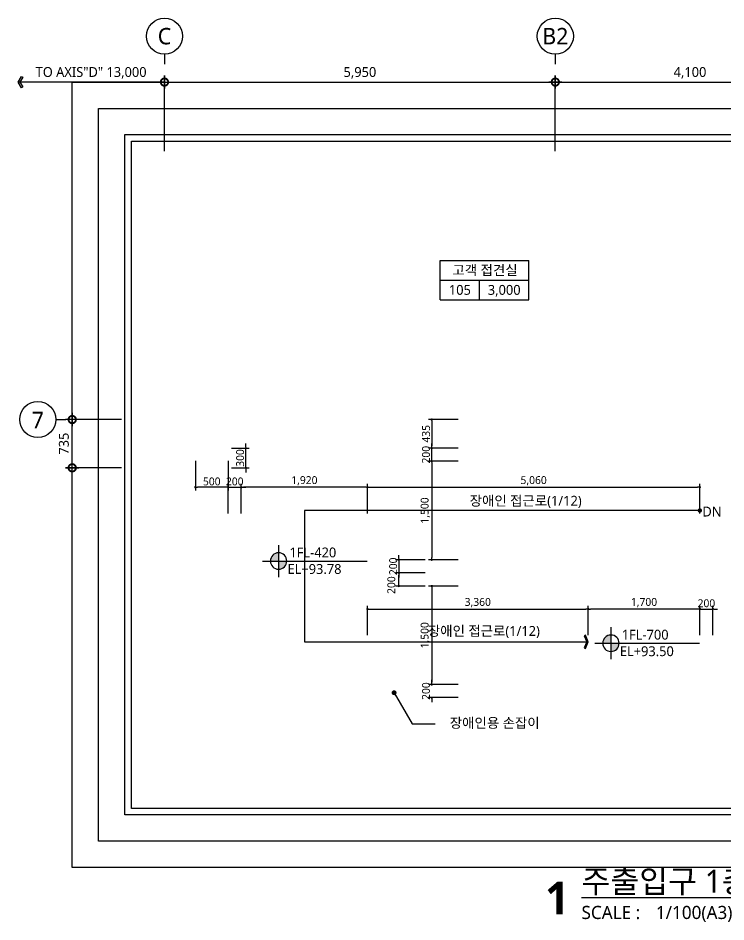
# Model space of a CAD drawing. Header units: millimetres. Extents: x 2421 to 40495, y 1221 to 28484.
# Drawn here: x 2421 to 13196, y 1221 to 14985 of the extents above; entities that cross this region are included whole.
import ezdxf
from ezdxf.enums import TextEntityAlignment as Align

# ---------------------------------------------------------------- set-up
doc = ezdxf.new("R2010")
doc.units = ezdxf.units.MM
doc.header["$LTSCALE"] = 200
doc.layers.get('DEFPOINTS').update_dxf_attribs({"color": 137})
for name, color, linetype in [('A-dim', 7, 'Continuous'), ('DIM', 7, 'Continuous'), ('DIM-2', 7, 'Continuous'), ('SYM', 6, 'Continuous'), ('SYM-LEAD', 6, 'Continuous'), ('SYM-LEVEL', 7, 'Continuous'), ('TAG', 6, 'Continuous'), ('TEXT', 3, 'Continuous')]:
    doc.layers.add(name, color=color, linetype=linetype)
doc.layers.add('Defpoint', color=144, linetype='Continuous', plot=False)
doc.styles.add('ARIAL', font='malgun.ttf')
doc.styles.add('ARIALB', font='malgun.ttf')
doc.styles.add('T1', font='malgun.ttf')
doc.styles.add('XR-sec$0$스타일1', font='malgun.ttf')
doc.styles.add('맑은고딕', font='malgun.ttf')
doc.styles.add('스타일1', font='malgun.ttf')
doc.styles.add('스타일2', font='malgunbd.ttf')
doc.dimstyles.new('DIM-QD 1', dxfattribs={"dimtxt": 3, "dimasz": 1.5, "dimexe": 1, "dimexo": 0, "dimgap": 1, "dimtad": 1, "dimdec": 3, "dimdsep": 46, "dimlunit": 6, "dimtxsty": '스타일1', "dimblk1": 'ARCHTICK', "dimblk2": 'ARCHTICK', "dimsah": 1, "dimcen": 0, "dimclrd": 256, "dimclre": 256, "dimclrt": 3, "dimazin": 2, "dimtfac": 1, "dimtdec": 3, "dimtix": 1, "dimtmove": 2, "dimatfit": 3, "dimldrblk": 'ARCHTICK', "dimfxl": 1, "dimtolj": 1, "dimtzin": 0, "dimarcsym": 0})
doc.dimstyles.new('GAUN-50', dxfattribs={"dimscale": 50, "dimtxt": 3, "dimasz": 1, "dimexe": 2, "dimexo": 3, "dimgap": 1, "dimtad": 1, "dimdec": 0, "dimzin": 1, "dimdsep": 46, "dimlunit": 6, "dimtxsty": '스타일1', "dimblk": 'GAUN-DOT', "dimcen": -2, "dimdle": 2, "dimclrd": 256, "dimclre": 256, "dimclrt": 3, "dimadec": 0, "dimazin": 0, "dimtfac": 1, "dimtdec": 0, "dimtix": 1, "dimtmove": 2, "dimatfit": 3, "dimldrblk": 'DOTSMALL', "dimfxl": 1, "dimtolj": 1, "dimtzin": 1, "dimarcsym": 0})
doc.dimstyles.new('GAUN-50-i', dxfattribs={"dimscale": 50, "dimtxt": 2.4, "dimasz": 0.7, "dimexe": 1, "dimexo": 1, "dimgap": 0.5, "dimtad": 1, "dimdec": 0, "dimdsep": 46, "dimlunit": 6, "dimtxsty": '맑은고딕', "dimblk": 'DOT', "dimcen": 1.25, "dimclrd": 7, "dimclre": 7, "dimclrt": 4, "dimadec": 0, "dimazin": 0, "dimtfac": 1, "dimtdec": 0, "dimtix": 1, "dimtofl": 0, "dimtmove": 2, "dimatfit": 3, "dimldrblk": 'DOT', "dimfxl": 1, "dimtolj": 1, "dimarcsym": 0})

# ---------------------------------------------------------------- blocks, each defined once
blk = doc.blocks.new('dwgtitle')
at = {"layer": 'SYM', "color": 3, "style": '스타일1'}
blk.add_text('SCALE :', height=4, dxfattribs=at).set_placement((12.25, -1.4))
for tag, p, height in [('%%UTITLE', (12.25, 6.59), 7), ('1/100', (34.89, -1.4), 4)]:
    blk.add_attdef(tag, p, '', height=height, dxfattribs=at)
at = {"layer": 'SYM', "color": 6, "style": '스타일2'}
blk.add_attdef('A', text='', height=10, dxfattribs=at).set_placement((4.89, 5), align=Align.MIDDLE)
blk = doc.blocks.new('GAUN-DOT')
at = {"linetype": 'ByBlock'}
for p, q in [((2, 0), (-2, 0)), ((0, -2), (0, 2))]:
    blk.add_line(p, q, dxfattribs=at)
at = {"const_width": 2.25}
blk.add_lwpolyline([(0, 0.28125, 1), (0, -0.28125, 1)], format="xyb", close=True, dxfattribs=at)
blk = doc.blocks.new('*D18')
at = {"layer": 'DEFPOINTS', "color": 0, "transparency": 16777216}
for p in [(3245, 8871), (4145, 8871), (4145, 8136)]:
    blk.add_point(p, dxfattribs=at)
at = {"layer": 'DIM', "lineweight": -2, "transparency": 16777216}
for p, q in [((3995, 8871), (3145, 8871)), ((3245, 8186), (3245, 8821)), ((3995, 8136), (3145, 8136))]:
    blk.add_line(p, q, dxfattribs=at)
at = {"layer": 'DIM', "lineweight": -2, "transparency": 16777216, "xscale": 50, "yscale": 50, "zscale": 50}
for p, rotation in [((3245, 8871), 90), ((3245, 8136), 270)]:
    blk.add_blockref('GAUN-DOT', p, dxfattribs=dict(at, rotation=rotation))
at = {"layer": 'DIM', "color": 3, "transparency": 16777216, "insert": (3118, 8504), "char_height": 150, "attachment_point": 5, "rotation": 90, "style": '스타일1'}
blk.add_mtext('\\A1;735', dxfattribs=at)
blk = doc.blocks.new('_DotSmall')
at = {"color": 0, "linetype": 'ByBlock', "const_width": 0.5}
blk.add_lwpolyline([(-0.0625, 0, 1), (0.0625, 0, 1)], format="xyb", close=True, dxfattribs=at)
blk = doc.blocks.new('bu-v')
at = {"layer": 'TAG', "ltscale": 0.2}
blk.add_line((0, 3), (0, 0), dxfattribs=at)
blk.add_circle((0, 8.5), 5.5, dxfattribs=at)
at = {"layer": 'TAG', "color": 3, "style": 'ARIALB'}
blk.add_attdef('1', text='', height=5, dxfattribs=at).set_placement((0, 8.5), align=Align.MIDDLE_CENTER)
blk = doc.blocks.new('XR-sec$0$LEVEL1')
at = {"layer": 'SYM-LEVEL'}
h = blk.add_hatch(color=6, dxfattribs=at)
edge = h.paths.add_edge_path()
edge.add_ellipse((4.87, 0), major_axis=(1.77, 1.77), ratio=1, start_angle=405, end_angle=495)
edge.add_line((2.37, 0), (4.87, 0))
edge.add_line((4.87, 0), (4.87, 2.5))
edge = h.paths.add_edge_path()
edge.add_ellipse((4.87, 0), major_axis=(1.77, 1.77), ratio=1, start_angle=225, end_angle=315)
edge.add_line((7.37, 0), (4.87, 0))
edge.add_line((4.87, 0), (4.87, -2.5))
at = {"layer": 'SYM-LEVEL', "color": 6}
for p, q in [((4.87, 4.87), (4.87, -4.87)), ((0, 0), (9.74, 0)), ((9.07, 0), (31.8, 0))]:
    blk.add_line(p, q, dxfattribs=at)
blk.add_ellipse((4.87, 0), major_axis=(1.77, 1.77), ratio=1, start_param=5.497787, end_param=11.780972, dxfattribs=at)
at = {"layer": 'SYM-LEVEL', "color": 3, "style": 'XR-sec$0$스타일1'}
for tag, p in [('1층-바닥마감', (8.16, 1.11)), ('EL-+100', (8.16, -3.93))]:
    blk.add_attdef(tag, p, '', height=3, dxfattribs=at)
blk = doc.blocks.new('_ARCHTICK')
at = {"color": 0, "linetype": 'ByBlock', "const_width": 0.15}
blk.add_lwpolyline([(-0.5, -0.5), (0.5, 0.5)], dxfattribs=at)
blk = doc.blocks.new('_DOT')
at = {"color": 0, "linetype": 'ByBlock'}
blk.add_line((-0.5, 0), (-1, 0), dxfattribs=at)
at = {"color": 0, "linetype": 'ByBlock', "const_width": 0.5}
blk.add_lwpolyline([(-0.25, 0, 1), (0.25, 0, 1)], format="xyb", close=True, dxfattribs=at)
blk = doc.blocks.new('*D54')
at = {"layer": 'DEFPOINTS', "color": 0, "transparency": 16777216}
for p in [(9168, 8236), (8718, 6736), (9168, 6736)]:
    blk.add_point(p, dxfattribs=at)
at = {"layer": 'DIM-2', "color": 7, "lineweight": -2, "transparency": 16777216}
for p, q in [((9118, 8236), (8668, 8236)), ((8718, 8201), (8718, 6771)), ((9118, 6736), (8668, 6736))]:
    blk.add_line(p, q, dxfattribs=at)
at = {"layer": 'DIM-2', "color": 7, "lineweight": -2, "transparency": 16777216, "xscale": 35, "yscale": 35, "zscale": 35}
for p, rotation in [((8718, 8236), 90), ((8718, 6736), 270)]:
    blk.add_blockref('_DOT', p, dxfattribs=dict(at, rotation=rotation))
at = {"layer": 'DIM-2', "color": 4, "transparency": 16777216, "insert": (8620, 7486), "char_height": 120, "attachment_point": 5, "rotation": 90, "style": '맑은고딕'}
blk.add_mtext('\\A1;1,500', dxfattribs=at)
blk = doc.blocks.new('*D55')
at = {"layer": 'DEFPOINTS', "color": 0, "transparency": 16777216}
for p in [(8668, 6736), (8218, 6536), (8668, 6536)]:
    blk.add_point(p, dxfattribs=at)
at = {"layer": 'DIM-2', "color": 7, "lineweight": -2, "transparency": 16777216}
for p, q in [((8218, 6771), (8218, 6806)), ((8618, 6736), (8168, 6736)), ((8218, 6736), (8218, 6536)), ((8618, 6536), (8168, 6536)), ((8218, 6501), (8218, 6466))]:
    blk.add_line(p, q, dxfattribs=at)
at = {"layer": 'DIM-2', "color": 7, "lineweight": -2, "transparency": 16777216, "xscale": 35, "yscale": 35, "zscale": 35}
for p, rotation in [((8218, 6736), 270), ((8218, 6536), 90)]:
    blk.add_blockref('_DOT', p, dxfattribs=dict(at, rotation=rotation))
at = {"layer": 'DIM-2', "color": 4, "transparency": 16777216, "insert": (8131, 6636), "char_height": 120, "attachment_point": 5, "rotation": 90, "style": '맑은고딕'}
blk.add_mtext('\\A1;200', dxfattribs=at)
blk = doc.blocks.new('*D56')
at = {"layer": 'DEFPOINTS', "color": 0, "transparency": 16777216}
for p in [(8718, 8436), (9168, 8436), (9168, 8236)]:
    blk.add_point(p, dxfattribs=at)
at = {"layer": 'DIM-2', "color": 7, "lineweight": -2, "transparency": 16777216}
for p, q in [((9118, 8436), (8668, 8436)), ((8718, 8471), (8718, 8506)), ((8718, 8236), (8718, 8436)), ((9118, 8236), (8668, 8236)), ((8718, 8201), (8718, 8166))]:
    blk.add_line(p, q, dxfattribs=at)
at = {"layer": 'DIM-2', "color": 7, "lineweight": -2, "transparency": 16777216, "xscale": 35, "yscale": 35, "zscale": 35}
for p, rotation in [((8718, 8436), 270), ((8718, 8236), 90)]:
    blk.add_blockref('_DOT', p, dxfattribs=dict(at, rotation=rotation))
at = {"layer": 'DIM-2', "color": 4, "transparency": 16777216, "insert": (8631, 8336), "char_height": 120, "attachment_point": 5, "rotation": 90, "style": '맑은고딕'}
blk.add_mtext('\\A1;200', dxfattribs=at)
blk = doc.blocks.new('*D57')
at = {"layer": 'DEFPOINTS', "color": 0, "transparency": 16777216}
for p in [(9168, 6336), (8718, 4836), (9168, 4836)]:
    blk.add_point(p, dxfattribs=at)
at = {"layer": 'DIM-2', "color": 7, "lineweight": -2, "transparency": 16777216}
for p, q in [((9118, 6336), (8668, 6336)), ((8718, 6301), (8718, 4871)), ((9118, 4836), (8668, 4836))]:
    blk.add_line(p, q, dxfattribs=at)
at = {"layer": 'DIM-2', "color": 7, "lineweight": -2, "transparency": 16777216, "xscale": 35, "yscale": 35, "zscale": 35}
for p, rotation in [((8718, 6336), 90), ((8718, 4836), 270)]:
    blk.add_blockref('_DOT', p, dxfattribs=dict(at, rotation=rotation))
at = {"layer": 'DIM-2', "color": 4, "transparency": 16777216, "insert": (8620, 5586), "char_height": 120, "attachment_point": 5, "rotation": 90, "style": '맑은고딕'}
blk.add_mtext('\\A1;1,500', dxfattribs=at)
blk = doc.blocks.new('*D58')
at = {"layer": 'DEFPOINTS', "color": 0, "transparency": 16777216}
for p in [(9168, 4836), (8718, 4636), (9168, 4636)]:
    blk.add_point(p, dxfattribs=at)
at = {"layer": 'DIM-2', "color": 7, "lineweight": -2, "transparency": 16777216}
for p, q in [((9118, 4836), (8668, 4836)), ((8718, 4871), (8718, 4906)), ((9118, 4636), (8668, 4636)), ((8718, 4601), (8718, 4566))]:
    blk.add_line(p, q, dxfattribs=at)
at = {"layer": 'DIM-2', "color": 7, "lineweight": -2, "transparency": 16777216, "xscale": 35, "yscale": 35, "zscale": 35}
for p, rotation in [((8718, 4836), 270), ((8718, 4636), 90)]:
    blk.add_blockref('_DOT', p, dxfattribs=dict(at, rotation=rotation))
at = {"layer": 'DIM-2', "color": 4, "transparency": 16777216, "insert": (8631, 4736), "char_height": 120, "attachment_point": 5, "rotation": 90, "style": '맑은고딕'}
blk.add_mtext('\\A1;200', dxfattribs=at)
blk = doc.blocks.new('*D59')
at = {"layer": 'DEFPOINTS', "color": 0, "transparency": 16777216}
for p in [(8218, 6536), (8668, 6536), (8668, 6336)]:
    blk.add_point(p, dxfattribs=at)
at = {"layer": 'DIM-2', "color": 7, "lineweight": -2, "transparency": 16777216}
for p, q in [((8618, 6536), (8168, 6536)), ((8218, 6371), (8218, 6501)), ((8618, 6336), (8168, 6336))]:
    blk.add_line(p, q, dxfattribs=at)
at = {"layer": 'DIM-2', "color": 7, "lineweight": -2, "transparency": 16777216, "xscale": 35, "yscale": 35, "zscale": 35}
for p, rotation in [((8218, 6536), 90), ((8218, 6336), 270)]:
    blk.add_blockref('_DOT', p, dxfattribs=dict(at, rotation=rotation))
at = {"layer": 'DIM-2', "color": 4, "transparency": 16777216, "insert": (8103, 6350), "char_height": 120, "attachment_point": 5, "rotation": 90, "style": '맑은고딕'}
blk.add_mtext('\\A1;200', dxfattribs=at)
blk = doc.blocks.new('arrowx')
at = {"layer": 'SYM', "color": 252}
blk.add_lwpolyline([(-0.2, -0.5), (-0.293, -0.463), (-0.108, 0), (-0.293, 0.463), (-0.2, 0.5), (0, 0)], close=True, dxfattribs=at)
for points in [[(-0.2, 0.5), (-0.293, 0.463), (0, 0), (-0.108, 0)], [(0, 0), (-0.108, 0), (-0.2, -0.5), (-0.293, -0.463)]]:
    blk.add_solid(points, dxfattribs=at)
blk = doc.blocks.new('*D60')
at = {"layer": 'DEFPOINTS', "color": 0, "transparency": 16777216}
for p in [(12799, 7841), (7739, 7391), (12799, 7391)]:
    blk.add_point(p, dxfattribs=at)
at = {"layer": 'DIM-2', "color": 7, "lineweight": -2, "transparency": 16777216}
for p, q in [((7739, 7441), (7739, 7891)), ((12799, 7441), (12799, 7891)), ((7774, 7841), (12764, 7841))]:
    blk.add_line(p, q, dxfattribs=at)
at = {"layer": 'DIM-2', "color": 7, "lineweight": -2, "transparency": 16777216, "xscale": 35, "yscale": 35, "zscale": 35, "rotation": 180}
blk.add_blockref('_DOT', (7739, 7841), dxfattribs=at)
at = {"layer": 'DIM-2', "color": 7, "lineweight": -2, "transparency": 16777216, "xscale": 35, "yscale": 35, "zscale": 35}
blk.add_blockref('_DOT', (12799, 7841), dxfattribs=at)
at = {"layer": 'DIM-2', "color": 4, "transparency": 16777216, "insert": (10269, 7938), "char_height": 120, "attachment_point": 5, "style": '맑은고딕'}
blk.add_mtext('\\A1;5,060', dxfattribs=at)
blk = doc.blocks.new('*D61')
at = {"layer": 'DEFPOINTS', "color": 0, "transparency": 16777216}
for p in [(5819, 7841), (5819, 7391), (7739, 7391)]:
    blk.add_point(p, dxfattribs=at)
at = {"layer": 'DIM-2', "color": 7, "lineweight": -2, "transparency": 16777216}
for p, q in [((5819, 7441), (5819, 7891)), ((7739, 7441), (7739, 7891)), ((7704, 7841), (5854, 7841))]:
    blk.add_line(p, q, dxfattribs=at)
at = {"layer": 'DIM-2', "color": 7, "lineweight": -2, "transparency": 16777216, "xscale": 35, "yscale": 35, "zscale": 35, "rotation": 180}
blk.add_blockref('_DOT', (5819, 7841), dxfattribs=at)
at = {"layer": 'DIM-2', "color": 7, "lineweight": -2, "transparency": 16777216, "xscale": 35, "yscale": 35, "zscale": 35}
blk.add_blockref('_DOT', (7739, 7841), dxfattribs=at)
at = {"layer": 'DIM-2', "color": 4, "transparency": 16777216, "insert": (6779, 7938), "char_height": 120, "attachment_point": 5, "style": '맑은고딕'}
blk.add_mtext('\\A1;1,920', dxfattribs=at)
blk = doc.blocks.new('*D62')
at = {"layer": 'DEFPOINTS', "color": 0, "transparency": 16777216}
for p in [(5819, 7841), (5619, 7391), (5819, 7391)]:
    blk.add_point(p, dxfattribs=at)
at = {"layer": 'DIM-2', "color": 7, "lineweight": -2, "transparency": 16777216}
for p, q in [((5619, 7441), (5619, 7891)), ((5819, 7441), (5819, 7891)), ((5584, 7841), (5549, 7841)), ((5619, 7841), (5819, 7841)), ((5854, 7841), (5889, 7841))]:
    blk.add_line(p, q, dxfattribs=at)
at = {"layer": 'DIM-2', "color": 7, "lineweight": -2, "transparency": 16777216, "xscale": 35, "yscale": 35, "zscale": 35}
blk.add_blockref('_DOT', (5619, 7841), dxfattribs=at)
at = {"layer": 'DIM-2', "color": 7, "lineweight": -2, "transparency": 16777216, "xscale": 35, "yscale": 35, "zscale": 35, "rotation": 180}
blk.add_blockref('_DOT', (5819, 7841), dxfattribs=at)
at = {"layer": 'DIM-2', "color": 4, "transparency": 16777216, "insert": (5719, 7928), "char_height": 120, "attachment_point": 5, "style": '맑은고딕'}
blk.add_mtext('\\A1;200', dxfattribs=at)
blk = doc.blocks.new('*D63')
at = {"layer": 'DEFPOINTS', "color": 0, "transparency": 16777216}
for p in [(9168, 8871), (8718, 8436), (9168, 8436)]:
    blk.add_point(p, dxfattribs=at)
at = {"layer": 'DIM-2', "color": 7, "lineweight": -2, "transparency": 16777216}
for p, q in [((9118, 8871), (8668, 8871)), ((8718, 8836), (8718, 8471)), ((9118, 8436), (8668, 8436))]:
    blk.add_line(p, q, dxfattribs=at)
at = {"layer": 'DIM-2', "color": 7, "lineweight": -2, "transparency": 16777216, "xscale": 35, "yscale": 35, "zscale": 35}
for p, rotation in [((8718, 8871), 90), ((8718, 8436), 270)]:
    blk.add_blockref('_DOT', p, dxfattribs=dict(at, rotation=rotation))
at = {"layer": 'DIM-2', "color": 4, "transparency": 16777216, "insert": (8631, 8654), "char_height": 120, "attachment_point": 5, "rotation": 90, "style": '맑은고딕'}
blk.add_mtext('\\A1;435', dxfattribs=at)
blk = doc.blocks.new('실명표1')
at = {"layer": 'SYM', "ltscale": 0.2}
for p, q in [((0, 12), (27, 12)), ((0, 0), (0, 12)), ((27, 0), (27, 12)), ((0, 6), (27, 6)), ((12, 0), (12, 6)), ((0, 0), (27, 0))]:
    blk.add_line(p, q, dxfattribs=at)
at = {"layer": 'TAG', "color": 4, "style": 'ARIAL', "width": 1}
for tag, p in [('실명', (13.5, 9)), ('000', (6, 3)), ('2,700', (19.5, 3))]:
    blk.add_attdef(tag, text='', height=3, dxfattribs=at).set_placement(p, align=Align.MIDDLE_CENTER)
blk = doc.blocks.new('*D64')
at = {"layer": 'DEFPOINTS', "color": 0, "transparency": 16777216}
for p in [(11099, 5986), (7739, 5536), (11099, 5536)]:
    blk.add_point(p, dxfattribs=at)
at = {"layer": 'DIM-2', "color": 7, "lineweight": -2, "transparency": 16777216}
for p, q in [((7739, 5586), (7739, 6036)), ((7774, 5986), (11064, 5986)), ((11099, 5586), (11099, 6036))]:
    blk.add_line(p, q, dxfattribs=at)
at = {"layer": 'DIM-2', "color": 7, "lineweight": -2, "transparency": 16777216, "xscale": 35, "yscale": 35, "zscale": 35, "rotation": 180}
blk.add_blockref('_DOT', (7739, 5986), dxfattribs=at)
at = {"layer": 'DIM-2', "color": 7, "lineweight": -2, "transparency": 16777216, "xscale": 35, "yscale": 35, "zscale": 35}
blk.add_blockref('_DOT', (11099, 5986), dxfattribs=at)
at = {"layer": 'DIM-2', "color": 4, "transparency": 16777216, "insert": (9419, 6083), "char_height": 120, "attachment_point": 5, "style": '맑은고딕'}
blk.add_mtext('\\A1;3,360', dxfattribs=at)
blk = doc.blocks.new('*D65')
at = {"layer": 'DEFPOINTS', "color": 0, "transparency": 16777216}
for p in [(11099, 5986), (11099, 5536), (12799, 5536)]:
    blk.add_point(p, dxfattribs=at)
at = {"layer": 'DIM-2', "color": 7, "lineweight": -2, "transparency": 16777216}
for p, q in [((11099, 5586), (11099, 6036)), ((12764, 5986), (11134, 5986)), ((12799, 5586), (12799, 6036))]:
    blk.add_line(p, q, dxfattribs=at)
at = {"layer": 'DIM-2', "color": 7, "lineweight": -2, "transparency": 16777216, "xscale": 35, "yscale": 35, "zscale": 35, "rotation": 180}
blk.add_blockref('_DOT', (11099, 5986), dxfattribs=at)
at = {"layer": 'DIM-2', "color": 7, "lineweight": -2, "transparency": 16777216, "xscale": 35, "yscale": 35, "zscale": 35}
blk.add_blockref('_DOT', (12799, 5986), dxfattribs=at)
at = {"layer": 'DIM-2', "color": 4, "transparency": 16777216, "insert": (11949, 6083), "char_height": 120, "attachment_point": 5, "style": '맑은고딕'}
blk.add_mtext('\\A1;1,700', dxfattribs=at)
blk = doc.blocks.new('*D66')
at = {"layer": 'DEFPOINTS', "color": 0, "transparency": 16777216}
for p in [(12999, 5986), (12799, 5536), (12999, 5536)]:
    blk.add_point(p, dxfattribs=at)
at = {"layer": 'DIM-2', "color": 7, "lineweight": -2, "transparency": 16777216}
for p, q in [((12764, 5986), (12729, 5986)), ((12799, 5586), (12799, 6036)), ((12799, 5986), (12999, 5986)), ((12999, 5586), (12999, 6036)), ((13034, 5986), (13069, 5986))]:
    blk.add_line(p, q, dxfattribs=at)
at = {"layer": 'DIM-2', "color": 7, "lineweight": -2, "transparency": 16777216, "xscale": 35, "yscale": 35, "zscale": 35}
blk.add_blockref('_DOT', (12799, 5986), dxfattribs=at)
at = {"layer": 'DIM-2', "color": 7, "lineweight": -2, "transparency": 16777216, "xscale": 35, "yscale": 35, "zscale": 35, "rotation": 180}
blk.add_blockref('_DOT', (12999, 5986), dxfattribs=at)
at = {"layer": 'DIM-2', "color": 4, "transparency": 16777216, "insert": (12899, 6073), "char_height": 120, "attachment_point": 5, "style": '맑은고딕'}
blk.add_mtext('\\A1;200', dxfattribs=at)
blk = doc.blocks.new('*D99')
at = {"layer": 'DEFPOINTS', "color": 0, "transparency": 16777216}
for p in [(5619, 8436), (5888, 8436), (5619, 8136)]:
    blk.add_point(p, dxfattribs=at)
at = {"layer": 'DIM-2', "color": 7, "lineweight": -2, "transparency": 16777216}
for p, q in [((5669, 8436), (5938, 8436)), ((5888, 8471), (5888, 8506)), ((5888, 8136), (5888, 8436)), ((5669, 8136), (5938, 8136)), ((5888, 8101), (5888, 8066))]:
    blk.add_line(p, q, dxfattribs=at)
at = {"layer": 'DIM-2', "color": 7, "lineweight": -2, "transparency": 16777216, "xscale": 35, "yscale": 35, "zscale": 35}
for p, rotation in [((5888, 8436), 270), ((5888, 8136), 90)]:
    blk.add_blockref('_DOT', p, dxfattribs=dict(at, rotation=rotation))
at = {"layer": 'DIM-2', "color": 4, "transparency": 16777216, "insert": (5801, 8286), "char_height": 120, "attachment_point": 5, "rotation": 90, "style": '맑은고딕'}
blk.add_mtext('\\A1;300', dxfattribs=at)
blk = doc.blocks.new('*D105')
at = {"layer": 'DEFPOINTS', "color": 0, "transparency": 16777216}
for p in [(5119, 8291), (5619, 8291), (5119, 7841)]:
    blk.add_point(p, dxfattribs=at)
at = {"layer": 'DIM-2', "color": 7, "lineweight": -2, "transparency": 16777216}
for p, q in [((5119, 8241), (5119, 7791)), ((5619, 8241), (5619, 7791)), ((5584, 7841), (5154, 7841))]:
    blk.add_line(p, q, dxfattribs=at)
at = {"layer": 'DIM-2', "color": 7, "lineweight": -2, "transparency": 16777216, "xscale": 35, "yscale": 35, "zscale": 35, "rotation": 180}
blk.add_blockref('_DOT', (5119, 7841), dxfattribs=at)
at = {"layer": 'DIM-2', "color": 7, "lineweight": -2, "transparency": 16777216, "xscale": 35, "yscale": 35, "zscale": 35}
blk.add_blockref('_DOT', (5619, 7841), dxfattribs=at)
at = {"layer": 'DIM-2', "color": 4, "transparency": 16777216, "insert": (5369, 7928), "char_height": 120, "attachment_point": 5, "style": '맑은고딕'}
blk.add_mtext('\\A1;500', dxfattribs=at)
blk = doc.blocks.new('*D151')
at = {"layer": 'DEFPOINTS', "color": 0, "transparency": 16777216}
for p in [(10599, 14010), (4649, 12810), (10599, 12810)]:
    blk.add_point(p, dxfattribs=at)
at = {"layer": 'DIM', "lineweight": -2, "transparency": 16777216}
for p, q in [((4649, 12960), (4649, 14110)), ((10599, 12960), (10599, 14110)), ((4699, 14010), (10549, 14010))]:
    blk.add_line(p, q, dxfattribs=at)
at = {"layer": 'DIM', "lineweight": -2, "transparency": 16777216, "xscale": 50, "yscale": 50, "zscale": 50, "rotation": 180}
blk.add_blockref('GAUN-DOT', (4649, 14010), dxfattribs=at)
at = {"layer": 'DIM', "lineweight": -2, "transparency": 16777216, "xscale": 50, "yscale": 50, "zscale": 50}
blk.add_blockref('GAUN-DOT', (10599, 14010), dxfattribs=at)
at = {"layer": 'DIM', "color": 3, "transparency": 16777216, "insert": (7624, 14150), "char_height": 150, "attachment_point": 5, "style": '스타일1'}
blk.add_mtext('\\A1;5,950', dxfattribs=at)
blk = doc.blocks.new('*D152')
at = {"layer": 'DEFPOINTS', "color": 0, "transparency": 16777216}
for p in [(14699, 14010), (10599, 12810), (14699, 12810)]:
    blk.add_point(p, dxfattribs=at)
at = {"layer": 'DIM', "lineweight": -2, "transparency": 16777216}
for p, q in [((10599, 12960), (10599, 14110)), ((14699, 12960), (14699, 14110)), ((10649, 14010), (14649, 14010))]:
    blk.add_line(p, q, dxfattribs=at)
at = {"layer": 'DIM', "lineweight": -2, "transparency": 16777216, "xscale": 50, "yscale": 50, "zscale": 50, "rotation": 180}
blk.add_blockref('GAUN-DOT', (10599, 14010), dxfattribs=at)
at = {"layer": 'DIM', "lineweight": -2, "transparency": 16777216, "xscale": 50, "yscale": 50, "zscale": 50}
blk.add_blockref('GAUN-DOT', (14699, 14010), dxfattribs=at)
at = {"layer": 'DIM', "color": 3, "transparency": 16777216, "insert": (12649, 14150), "char_height": 150, "attachment_point": 5, "style": '스타일1'}
blk.add_mtext('\\A1;4,100', dxfattribs=at)

msp = doc.modelspace()

# ---------------------------------------------------------------- linework, layer by layer
at = {"layer": 'A-dim', "ltscale": 30}
msp.add_lwpolyline([(4649.2, 14010), (2420.7, 14010), (2470.7, 14096.6), (2492.4, 14084.1), (2449.6, 14010), (2492.4, 13935.9), (2470.7, 13923.4), (2420.7, 14010)], dxfattribs=at)
at = {"layer": 'Defpoint'}
for points in [[(3245.3, 14010), (22990.3, 14010), (22990.3, 2050), (3245.3, 2050)], [(3645.3, 13610), (22590.3, 13610), (22590.3, 2450), (3645.3, 2450)], [(4045.3, 13210), (22190.3, 13210), (22190.3, 2850), (4045.3, 2850)], [(4145.3, 13110), (22090.3, 13110), (22090.3, 2950), (4145.3, 2950)]]:
    msp.add_lwpolyline(points, close=True, dxfattribs=at)
at = {"layer": 'SYM'}
msp.add_lwpolyline([(12799.2, 7486.3), (6779.2, 7486.3), (6779.2, 5486.3), (11099.2, 5486.3)], dxfattribs=at)
at = {"layer": 'SYM', "const_width": 33.3}
msp.add_lwpolyline([(12799.2, 7469.7, 1), (12799.2, 7503, 1)], format="xyb", close=True, dxfattribs=at)

# ---------------------------------------------------------------- block references
at = {"layer": 'SYM'}
ref = msp.add_blockref('실명표1', (8846, 10695.6), dxfattribs=dict(at, xscale=50, yscale=50, zscale=50))
ref.add_attrib('실명', '고객 접견실', dxfattribs={"color": 3, "height": 150, "style": 'ARIAL'}).set_placement((9529.6, 11145.6), align=Align.MIDDLE_CENTER)
ref.add_attrib('000', '105', dxfattribs={"color": 3, "height": 150, "style": 'ARIAL'}).set_placement((9146, 10845.6), align=Align.MIDDLE_CENTER)
ref.add_attrib('2,700', '3,000', dxfattribs={"color": 3, "height": 150, "style": 'ARIAL'}).set_placement((9821, 10845.6), align=Align.MIDDLE_CENTER)
at = {"layer": 'SYM', "xscale": -200.0000000000001, "yscale": 200.0000000000001, "zscale": 200.0000000000001, "rotation": 180}
msp.add_blockref('arrowx', (11099.2, 5486.3), dxfattribs=at)
at = {"layer": 'SYM', "xscale": 50, "yscale": 50, "zscale": 50}
msp.add_blockref('dwgtitle', (10385.4, 1335.1), dxfattribs=at).add_auto_attribs({'%%UTITLE': '%%u주출입구 1층 평면도', '1/100': '1/100(A3)', 'A': '1'})
at = {"layer": 'SYM-LEVEL'}
ref = msp.add_blockref('XR-sec$0$LEVEL1', (6142.8, 6716.9), dxfattribs=dict(at, xscale=50, yscale=50, zscale=50))
ref.add_attrib('EL-+100', 'EL+93.78', (6522, 6520.5), dxfattribs={"color": 3, "height": 150, "style": 'XR-sec$0$스타일1'})
ref.add_attrib('1층-바닥마감', '1FL-420', (6550.7, 6772.2), dxfattribs={"color": 3, "height": 150, "style": 'XR-sec$0$스타일1'})
ref = msp.add_blockref('XR-sec$0$LEVEL1', (11201.9, 5464.8), dxfattribs=dict(at, xscale=50, yscale=50, zscale=50))
ref.add_attrib('EL-+100', 'EL+93.50', (11581.1, 5268.4), dxfattribs={"color": 3, "height": 150, "style": 'XR-sec$0$스타일1'})
ref.add_attrib('1층-바닥마감', '1FL-700', (11609.8, 5520.1), dxfattribs={"color": 3, "height": 150, "style": 'XR-sec$0$스타일1'})
at = {"layer": 'TAG'}
ref = msp.add_blockref('bu-v', (4649.2, 14284.7), dxfattribs=dict(at, xscale=50.00000000000169, yscale=50.00000000000169, zscale=50.00000000000169))
ref.add_attrib('1', 'C', dxfattribs={"color": 3, "height": 250, "style": '맑은고딕'}).set_placement((4649.2, 14709.7), align=Align.MIDDLE_CENTER)
ref = msp.add_blockref('bu-v', (10599.2, 14284.7), dxfattribs=dict(at, xscale=50.00000000000169, yscale=50.00000000000169, zscale=50.00000000000169))
ref.add_attrib('1', 'B2', dxfattribs={"color": 3, "height": 250, "style": '맑은고딕'}).set_placement((10599.2, 14709.7), align=Align.MIDDLE_CENTER)
ref = msp.add_blockref('bu-v', (3145.3, 8871.3), dxfattribs=dict(at, xscale=50.00000000000169, yscale=50.00000000000169, zscale=50.00000000000169, rotation=90))
ref.add_attrib('1', '7', dxfattribs={"color": 3, "height": 250, "style": '맑은고딕'}).set_placement((2720.3, 8864), align=Align.MIDDLE_CENTER)

# ---------------------------------------------------------------- texts
at = {"layer": 'A-dim', "color": 3, "style": 'T1'}
msp.add_text('TO AXIS"D" 13,000', height=150, dxfattribs=at).set_placement((2688.2, 14088.6))
at = {"layer": 'TEXT', "color": 3, "style": '스타일1'}
for p in [(9295.1, 7634.2), (8658.8, 5652)]:
    msp.add_text('장애인 접근로(1/12)', height=150, dxfattribs=at).set_placement(p, align=Align.MIDDLE_LEFT)
msp.add_text('DN', height=150, dxfattribs=at).set_placement((12983.7, 7394.7), align=Align.CENTER)
at = {"layer": 'TEXT', "style": '스타일1'}
msp.add_text('장애인용 손잡이', height=150, dxfattribs=at).set_placement((10360.5, 4251.9), align=Align.MIDDLE_RIGHT)

# ---------------------------------------------------------------- dimensions: what is measured, and where the dimension line sits
at = {"layer": 'DIM'}
for base, p1, p2, picture, middle in [((10599.2, 14010), (4649.2, 12810), (10599.2, 12810), '*D151', (7624.2, 14150.1)), ((14699.2, 14010), (10599.2, 12810), (14699.2, 12810), '*D152', (12649.2, 14150.5))]:
    dim = msp.add_linear_dim(base=base, p1=p1, p2=p2, dimstyle='GAUN-50', dxfattribs=at)
    dim.commit()
    dim.dimension.update_dxf_attribs({"geometry": picture, "text_midpoint": middle})
dim = msp.add_linear_dim(base=(3245.3, 8871.3), p1=(4145.3, 8136.3), p2=(4145.3, 8871.3), angle=270, dimstyle='GAUN-50', dxfattribs=at)
dim.commit()
dim.dimension.update_dxf_attribs({"geometry": '*D18', "text_midpoint": (3117.8, 8503.8)})
at = {"layer": 'DIM-2'}
for base, p1, p2, angle, picture, middle in [((8717.5, 8436.3), (9167.5, 8871.3), (9167.5, 8436.3), 90, '*D63', (8630.5, 8653.8)), ((8717.5, 6736.3), (9167.5, 8236.3), (9167.5, 6736.3), 90, '*D54', (8620.1, 7486.3)), ((12799.2, 7840.7), (7739.2, 7390.7), (12799.2, 7390.7), 180, '*D60', (10269.2, 7937.7)), ((8717.5, 4836.3), (9167.5, 6336.3), (9167.5, 4836.3), 90, '*D57', (8620.1, 5586.3)), ((11099.2, 5985.6), (7739.2, 5535.6), (11099.2, 5535.6), 180, '*D64', (9419.2, 6082.6)), ((11099.2, 5985.6), (12799.2, 5535.6), (11099.2, 5535.6), 0, '*D65', (11949.2, 6083)), ((8717.5, 4636.3), (9167.5, 4836.3), (9167.5, 4636.3), 270, '*D58', (8630.5, 4736.3))]:
    dim = msp.add_linear_dim(base=base, p1=p1, p2=p2, angle=angle, dimstyle='GAUN-50-i', dxfattribs=at)
    dim.commit()
    dim.dimension.update_dxf_attribs({"geometry": picture, "text_midpoint": middle})
for base, p1, p2, angle, picture, middle in [((5888.2, 8436.3), (5619.2, 8136.3), (5619.2, 8436.3), 90, '*D99', (5801.2, 8286.3)), ((8717.5, 8436.3), (9167.5, 8236.3), (9167.5, 8436.3), 270, '*D56', (8630.5, 8336.3)), ((5819.2, 7840.7), (5619.2, 7390.7), (5819.2, 7390.7), 180, '*D62', (5719.2, 7927.7)), ((8217.5, 6536.3), (8667.5, 6736.3), (8667.5, 6536.3), 270, '*D55', (8130.5, 6636.3)), ((12999.2, 5985.6), (12799.2, 5535.6), (12999.2, 5535.6), 180, '*D66', (12899.2, 6072.6))]:
    dim = msp.add_linear_dim(base=base, p1=p1, p2=p2, angle=angle, dimstyle='GAUN-50-i', override={"dimtofl": 1}, dxfattribs=at)
    dim.commit()
    dim.dimension.update_dxf_attribs({"geometry": picture, "text_midpoint": middle})
dim = msp.add_linear_dim(base=(5119.2, 7840.7), p1=(5619.2, 8290.7), p2=(5119.2, 8290.7), dimstyle='GAUN-50-i', override={"dimtofl": 1}, dxfattribs=at)
dim.commit()
dim.dimension.update_dxf_attribs({"geometry": '*D105', "text_midpoint": (5369.2, 7927.7)})
dim = msp.add_linear_dim(base=(5819.2, 7840.7), p1=(7739.2, 7390.7), p2=(5819.2, 7390.7), dimstyle='GAUN-50-i', dxfattribs=at)
dim.commit()
dim.dimension.update_dxf_attribs({"geometry": '*D61', "text_midpoint": (6779.2, 7938.1)})
dim = msp.add_linear_dim(base=(8217.5, 6536.3), p1=(8667.5, 6336.3), p2=(8667.5, 6536.3), angle=270, dimstyle='GAUN-50-i', dxfattribs=at)
dim.commit()
dim.dimension.update_dxf_attribs({"geometry": '*D59', "text_midpoint": (8103, 6350.2), "dimtype": 160})

# ---------------------------------------------------------------- leaders
at = {"layer": 'SYM-LEAD'}
msp.add_leader([(8144.6, 4711.3), (8419.6, 4235), (8769.6, 4235)], dimstyle='DIM-QD 1', override={"dimscale": 50, "dimasz": 1.5, "dimtad": 0, "dimclrd": 6, "dimldrblk": 'DOT'}, dxfattribs=at)

doc.saveas('drawing.dxf')
